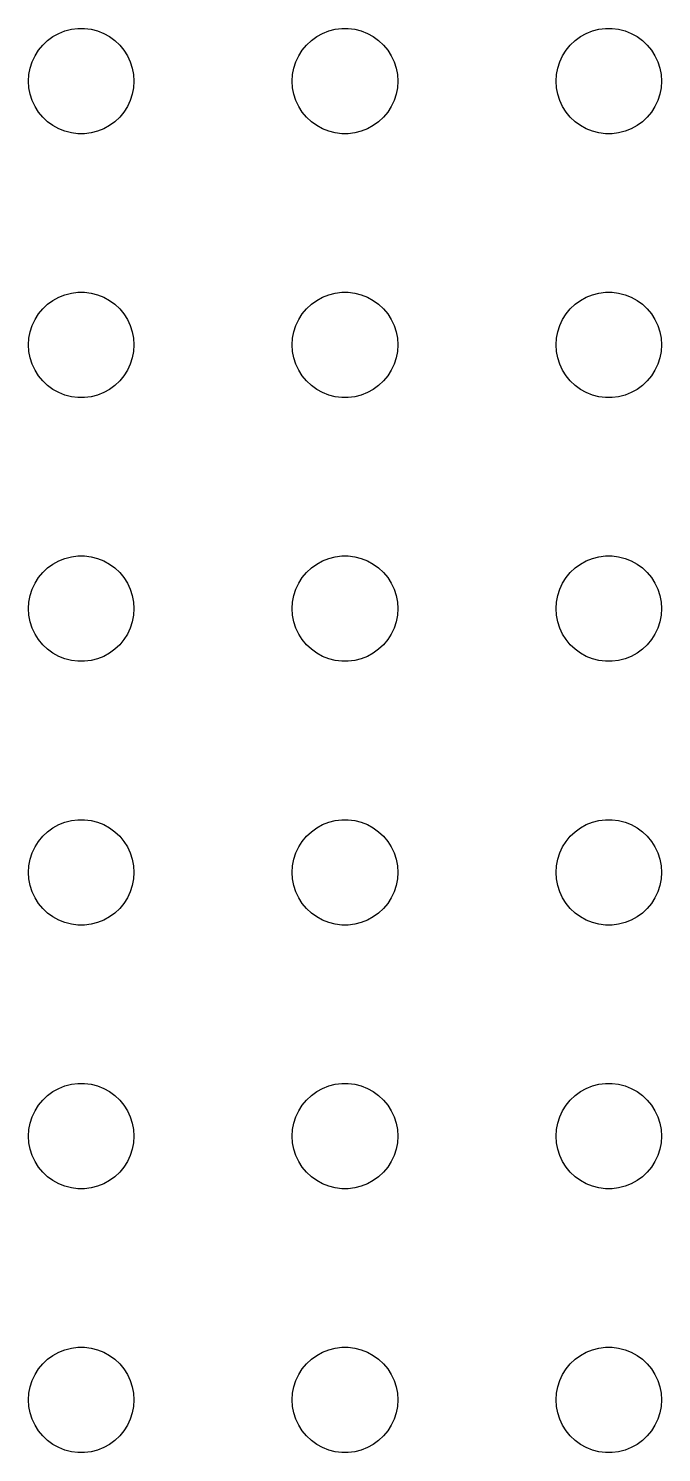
# Model space of a CAD drawing. Header units: metres. Extents: x -86 to 86, y -86 to 86.
# Drawn here: x 21 to 39, y -46.5 to -6 of the extents above; entities that cross this region are included whole.
import ezdxf

# ---------------------------------------------------------------- set-up
doc = ezdxf.new("R2010")
doc.units = ezdxf.units.M

msp = doc.modelspace()

# ---------------------------------------------------------------- linework, layer by layer
for p, q in [((21.8613, -6.14275), (22.0365, -6.07341)), ((22.0365, -6.07341), (22.2189, -6.02657)), ((22.2189, -6.02657), (22.4058, -6.00294)), ((22.4058, -6.00294), (22.5942, -6.00294)), ((22.5942, -6.00294), (22.7811, -6.02657)), ((22.7811, -6.02657), (22.9635, -6.07341)), ((22.9635, -6.07341), (23.1387, -6.14275)), ((29.3613, -6.14275), (29.5365, -6.07341)), ((29.5365, -6.07341), (29.7189, -6.02657)), ((29.7189, -6.02657), (29.9058, -6.00294)), ((29.9058, -6.00294), (30.0942, -6.00294)), ((30.0942, -6.00294), (30.2811, -6.02657)), ((30.2811, -6.02657), (30.4635, -6.07341)), ((30.4635, -6.07341), (30.6387, -6.14275)), ((36.8613, -6.14275), (37.0365, -6.07341)), ((37.0365, -6.07341), (37.2189, -6.02657)), ((37.2189, -6.02657), (37.4058, -6.00294)), ((37.4058, -6.00294), (37.5942, -6.00294)), ((37.5942, -6.00294), (37.7811, -6.02657)), ((37.7811, -6.02657), (37.9635, -6.07341)), ((37.9635, -6.07341), (38.1387, -6.14275)), ((21.2865, -6.61832), (21.4065, -6.47318)), ((21.4065, -6.47318), (21.5439, -6.34422)), ((21.5439, -6.34422), (21.6963, -6.23351)), ((21.6963, -6.23351), (21.8613, -6.14275)), ((23.1387, -6.14275), (23.3037, -6.23351)), ((23.3037, -6.23351), (23.4561, -6.34422)), ((23.4561, -6.34422), (23.5934, -6.47318)), ((23.5934, -6.47318), (23.7135, -6.61832)), ((28.7865, -6.61832), (28.9065, -6.47318)), ((28.9065, -6.47318), (29.0439, -6.34422)), ((29.0439, -6.34422), (29.1963, -6.23351)), ((29.1963, -6.23351), (29.3613, -6.14275)), ((30.6387, -6.14275), (30.8037, -6.23351)), ((30.8037, -6.23351), (30.9561, -6.34422)), ((30.9561, -6.34422), (31.0934, -6.47318)), ((31.0934, -6.47318), (31.2135, -6.61832)), ((36.2865, -6.61832), (36.4065, -6.47318)), ((36.4065, -6.47318), (36.5439, -6.34422)), ((36.5439, -6.34422), (36.6963, -6.23351)), ((36.6963, -6.23351), (36.8613, -6.14275)), ((38.1387, -6.14275), (38.3037, -6.23351)), ((38.3037, -6.23351), (38.4561, -6.34422)), ((38.4561, -6.34422), (38.5934, -6.47318)), ((38.5934, -6.47318), (38.7135, -6.61832)), ((21.1053, -6.9478), (21.1855, -6.77736)), ((21.1855, -6.77736), (21.2865, -6.61832)), ((23.7135, -6.61832), (23.8145, -6.77736)), ((23.8145, -6.77736), (23.8947, -6.9478)), ((28.6053, -6.9478), (28.6855, -6.77736)), ((28.6855, -6.77736), (28.7865, -6.61832)), ((31.2135, -6.61832), (31.3145, -6.77736)), ((31.3145, -6.77736), (31.3947, -6.9478)), ((36.1053, -6.9478), (36.1855, -6.77736)), ((36.1855, -6.77736), (36.2865, -6.61832)), ((38.7135, -6.61832), (38.8145, -6.77736)), ((38.8145, -6.77736), (38.8947, -6.9478)), ((21.0118, -7.312), (21.0471, -7.12695)), ((21.0471, -7.12695), (21.1053, -6.9478)), ((23.8947, -6.9478), (23.9529, -7.12695)), ((23.9529, -7.12695), (23.9882, -7.312)), ((28.5118, -7.312), (28.5471, -7.12695)), ((28.5471, -7.12695), (28.6053, -6.9478)), ((31.3947, -6.9478), (31.4529, -7.12695)), ((31.4529, -7.12695), (31.4882, -7.312)), ((36.0118, -7.312), (36.0471, -7.12695)), ((36.0471, -7.12695), (36.1053, -6.9478)), ((38.8947, -6.9478), (38.9529, -7.12695)), ((38.9529, -7.12695), (38.9882, -7.312)), ((21, -7.5), (21.0118, -7.312)), ((21.0118, -7.68799), (21, -7.5)), ((21.0471, -7.87303), (21.0118, -7.68799)), ((23.9882, -7.68799), (23.9529, -7.87303)), ((23.9882, -7.312), (24, -7.5)), ((24, -7.5), (23.9882, -7.68799)), ((28.5, -7.5), (28.5118, -7.312)), ((28.5118, -7.68799), (28.5, -7.5)), ((28.5471, -7.87303), (28.5118, -7.68799)), ((31.4882, -7.68799), (31.4529, -7.87303)), ((31.4882, -7.312), (31.5, -7.5)), ((31.5, -7.5), (31.4882, -7.68799)), ((36, -7.5), (36.0118, -7.312)), ((36.0118, -7.68799), (36, -7.5)), ((36.0471, -7.87303), (36.0118, -7.68799)), ((38.9882, -7.68799), (38.9529, -7.87303)), ((38.9882, -7.312), (39, -7.5)), ((39, -7.5), (38.9882, -7.68799)), ((21.1053, -8.05219), (21.0471, -7.87303)), ((21.1855, -8.22263), (21.1053, -8.05219)), ((23.8947, -8.05219), (23.8145, -8.22263)), ((23.9529, -7.87303), (23.8947, -8.05219)), ((28.6053, -8.05219), (28.5471, -7.87303)), ((28.6855, -8.22263), (28.6053, -8.05219)), ((31.3947, -8.05219), (31.3145, -8.22263)), ((31.4529, -7.87303), (31.3947, -8.05219)), ((36.1053, -8.05219), (36.0471, -7.87303)), ((36.1855, -8.22263), (36.1053, -8.05219)), ((38.8947, -8.05219), (38.8145, -8.22263)), ((38.9529, -7.87303), (38.8947, -8.05219)), ((21.2865, -8.38167), (21.1855, -8.22263)), ((21.4065, -8.52681), (21.2865, -8.38167)), ((23.7135, -8.38167), (23.5934, -8.52681)), ((23.8145, -8.22263), (23.7135, -8.38167)), ((28.7865, -8.38167), (28.6855, -8.22263)), ((28.9065, -8.52681), (28.7865, -8.38167)), ((31.2135, -8.38167), (31.0934, -8.52681)), ((31.3145, -8.22263), (31.2135, -8.38167)), ((36.2865, -8.38167), (36.1855, -8.22263)), ((36.4065, -8.52681), (36.2865, -8.38167)), ((38.7135, -8.38167), (38.5934, -8.52681)), ((38.8145, -8.22263), (38.7135, -8.38167)), ((21.5439, -8.65576), (21.4065, -8.52681)), ((21.6963, -8.76648), (21.5439, -8.65576)), ((21.8613, -8.85724), (21.6963, -8.76648)), ((22.0365, -8.92657), (21.8613, -8.85724)), ((23.1387, -8.85724), (22.9635, -8.92657)), ((23.3037, -8.76648), (23.1387, -8.85724)), ((23.4561, -8.65576), (23.3037, -8.76648)), ((23.5934, -8.52681), (23.4561, -8.65576)), ((29.0439, -8.65576), (28.9065, -8.52681)), ((29.1963, -8.76648), (29.0439, -8.65576)), ((29.3613, -8.85724), (29.1963, -8.76648)), ((29.5365, -8.92657), (29.3613, -8.85724)), ((30.6387, -8.85724), (30.4635, -8.92657)), ((30.8037, -8.76648), (30.6387, -8.85724)), ((30.9561, -8.65576), (30.8037, -8.76648)), ((31.0934, -8.52681), (30.9561, -8.65576)), ((36.5439, -8.65576), (36.4065, -8.52681)), ((36.6963, -8.76648), (36.5439, -8.65576)), ((36.8613, -8.85724), (36.6963, -8.76648)), ((37.0365, -8.92657), (36.8613, -8.85724)), ((38.1387, -8.85724), (37.9635, -8.92657)), ((38.3037, -8.76648), (38.1387, -8.85724)), ((38.4561, -8.65576), (38.3037, -8.76648)), ((38.5934, -8.52681), (38.4561, -8.65576)), ((22.2189, -8.97342), (22.0365, -8.92657)), ((22.4058, -8.99704), (22.2189, -8.97342)), ((22.5942, -8.99704), (22.4058, -8.99704)), ((22.7811, -8.97342), (22.5942, -8.99704)), ((22.9635, -8.92657), (22.7811, -8.97342)), ((29.7189, -8.97342), (29.5365, -8.92657)), ((29.9058, -8.99704), (29.7189, -8.97342)), ((30.0942, -8.99704), (29.9058, -8.99704)), ((30.2811, -8.97342), (30.0942, -8.99704)), ((30.4635, -8.92657), (30.2811, -8.97342)), ((37.2189, -8.97342), (37.0365, -8.92657)), ((37.4058, -8.99704), (37.2189, -8.97342)), ((37.5942, -8.99704), (37.4058, -8.99704)), ((37.7811, -8.97342), (37.5942, -8.99704)), ((37.9635, -8.92657), (37.7811, -8.97342)), ((21.5439, -13.8442), (21.6963, -13.7335)), ((21.6963, -13.7335), (21.8613, -13.6427)), ((21.8613, -13.6427), (22.0365, -13.5734)), ((22.0365, -13.5734), (22.2189, -13.5266)), ((22.2189, -13.5266), (22.4058, -13.5029)), ((22.4058, -13.5029), (22.5942, -13.5029)), ((22.5942, -13.5029), (22.7811, -13.5266)), ((22.7811, -13.5266), (22.9635, -13.5734)), ((22.9635, -13.5734), (23.1387, -13.6427)), ((23.1387, -13.6427), (23.3037, -13.7335)), ((23.3037, -13.7335), (23.4561, -13.8442)), ((29.0439, -13.8442), (29.1963, -13.7335)), ((29.1963, -13.7335), (29.3613, -13.6427)), ((29.3613, -13.6427), (29.5365, -13.5734)), ((29.5365, -13.5734), (29.7189, -13.5266)), ((29.7189, -13.5266), (29.9058, -13.5029)), ((29.9058, -13.5029), (30.0942, -13.5029)), ((30.0942, -13.5029), (30.2811, -13.5266)), ((30.2811, -13.5266), (30.4635, -13.5734)), ((30.4635, -13.5734), (30.6387, -13.6427)), ((30.6387, -13.6427), (30.8037, -13.7335)), ((30.8037, -13.7335), (30.9561, -13.8442)), ((36.5439, -13.8442), (36.6963, -13.7335)), ((36.6963, -13.7335), (36.8613, -13.6427)), ((36.8613, -13.6427), (37.0365, -13.5734)), ((37.0365, -13.5734), (37.2189, -13.5266)), ((37.2189, -13.5266), (37.4058, -13.5029)), ((37.4058, -13.5029), (37.5942, -13.5029)), ((37.5942, -13.5029), (37.7811, -13.5266)), ((37.7811, -13.5266), (37.9635, -13.5734)), ((37.9635, -13.5734), (38.1387, -13.6427)), ((38.1387, -13.6427), (38.3037, -13.7335)), ((38.3037, -13.7335), (38.4561, -13.8442)), ((21.1855, -14.2774), (21.2865, -14.1183)), ((21.2865, -14.1183), (21.4065, -13.9732)), ((21.4065, -13.9732), (21.5439, -13.8442)), ((23.4561, -13.8442), (23.5934, -13.9732)), ((23.5934, -13.9732), (23.7135, -14.1183)), ((23.7135, -14.1183), (23.8145, -14.2774)), ((28.6855, -14.2774), (28.7865, -14.1183)), ((28.7865, -14.1183), (28.9065, -13.9732)), ((28.9065, -13.9732), (29.0439, -13.8442)), ((30.9561, -13.8442), (31.0934, -13.9732)), ((31.0934, -13.9732), (31.2135, -14.1183)), ((31.2135, -14.1183), (31.3145, -14.2774)), ((36.1855, -14.2774), (36.2865, -14.1183)), ((36.2865, -14.1183), (36.4065, -13.9732)), ((36.4065, -13.9732), (36.5439, -13.8442)), ((38.4561, -13.8442), (38.5934, -13.9732)), ((38.5934, -13.9732), (38.7135, -14.1183)), ((38.7135, -14.1183), (38.8145, -14.2774)), ((21.0471, -14.627), (21.1053, -14.4478)), ((21.1053, -14.4478), (21.1855, -14.2774)), ((23.8145, -14.2774), (23.8947, -14.4478)), ((23.8947, -14.4478), (23.9529, -14.627)), ((28.5471, -14.627), (28.6053, -14.4478)), ((28.6053, -14.4478), (28.6855, -14.2774)), ((31.3145, -14.2774), (31.3947, -14.4478)), ((31.3947, -14.4478), (31.4529, -14.627)), ((36.0471, -14.627), (36.1053, -14.4478)), ((36.1053, -14.4478), (36.1855, -14.2774)), ((38.8145, -14.2774), (38.8947, -14.4478)), ((38.8947, -14.4478), (38.9529, -14.627)), ((21, -15), (21.0118, -14.812)), ((21.0118, -14.812), (21.0471, -14.627)), ((23.9529, -14.627), (23.9882, -14.812)), ((23.9882, -14.812), (24, -15)), ((28.5, -15), (28.5118, -14.812)), ((28.5118, -14.812), (28.5471, -14.627)), ((31.4529, -14.627), (31.4882, -14.812)), ((31.4882, -14.812), (31.5, -15)), ((36, -15), (36.0118, -14.812)), ((36.0118, -14.812), (36.0471, -14.627)), ((38.9529, -14.627), (38.9882, -14.812)), ((38.9882, -14.812), (39, -15)), ((21.0118, -15.188), (21, -15)), ((21.0471, -15.373), (21.0118, -15.188)), ((21.1053, -15.5522), (21.0471, -15.373)), ((23.9529, -15.373), (23.8947, -15.5522)), ((23.9882, -15.188), (23.9529, -15.373)), ((24, -15), (23.9882, -15.188)), ((28.5118, -15.188), (28.5, -15)), ((28.5471, -15.373), (28.5118, -15.188)), ((28.6053, -15.5522), (28.5471, -15.373)), ((31.4529, -15.373), (31.3947, -15.5522)), ((31.4882, -15.188), (31.4529, -15.373)), ((31.5, -15), (31.4882, -15.188)), ((36.0118, -15.188), (36, -15)), ((36.0471, -15.373), (36.0118, -15.188)), ((36.1053, -15.5522), (36.0471, -15.373)), ((38.9529, -15.373), (38.8947, -15.5522)), ((38.9882, -15.188), (38.9529, -15.373)), ((39, -15), (38.9882, -15.188)), ((21.1855, -15.7226), (21.1053, -15.5522)), ((21.2865, -15.8817), (21.1855, -15.7226)), ((23.8145, -15.7226), (23.7135, -15.8817)), ((23.8947, -15.5522), (23.8145, -15.7226)), ((28.6855, -15.7226), (28.6053, -15.5522)), ((28.7865, -15.8817), (28.6855, -15.7226)), ((31.3145, -15.7226), (31.2135, -15.8817)), ((31.3947, -15.5522), (31.3145, -15.7226)), ((36.1855, -15.7226), (36.1053, -15.5522)), ((36.2865, -15.8817), (36.1855, -15.7226)), ((38.8145, -15.7226), (38.7135, -15.8817)), ((38.8947, -15.5522), (38.8145, -15.7226)), ((21.4065, -16.0268), (21.2865, -15.8817)), ((21.5439, -16.1558), (21.4065, -16.0268)), ((21.6963, -16.2665), (21.5439, -16.1558)), ((23.4561, -16.1558), (23.3037, -16.2665)), ((23.5934, -16.0268), (23.4561, -16.1558)), ((23.7135, -15.8817), (23.5934, -16.0268)), ((28.9065, -16.0268), (28.7865, -15.8817)), ((29.0439, -16.1558), (28.9065, -16.0268)), ((29.1963, -16.2665), (29.0439, -16.1558)), ((30.9561, -16.1558), (30.8037, -16.2665)), ((31.0934, -16.0268), (30.9561, -16.1558)), ((31.2135, -15.8817), (31.0934, -16.0268)), ((36.4065, -16.0268), (36.2865, -15.8817)), ((36.5439, -16.1558), (36.4065, -16.0268)), ((36.6963, -16.2665), (36.5439, -16.1558)), ((38.4561, -16.1558), (38.3037, -16.2665)), ((38.5934, -16.0268), (38.4561, -16.1558)), ((38.7135, -15.8817), (38.5934, -16.0268)), ((21.8613, -16.3572), (21.6963, -16.2665)), ((22.0365, -16.4266), (21.8613, -16.3572)), ((22.2189, -16.4734), (22.0365, -16.4266)), ((22.4058, -16.497), (22.2189, -16.4734)), ((22.5942, -16.497), (22.4058, -16.497)), ((22.7811, -16.4734), (22.5942, -16.497)), ((22.9635, -16.4266), (22.7811, -16.4734)), ((23.1387, -16.3572), (22.9635, -16.4266)), ((23.3037, -16.2665), (23.1387, -16.3572)), ((29.3613, -16.3572), (29.1963, -16.2665)), ((29.5365, -16.4266), (29.3613, -16.3572)), ((29.7189, -16.4734), (29.5365, -16.4266)), ((29.9058, -16.497), (29.7189, -16.4734)), ((30.0942, -16.497), (29.9058, -16.497)), ((30.2811, -16.4734), (30.0942, -16.497)), ((30.4635, -16.4266), (30.2811, -16.4734)), ((30.6387, -16.3572), (30.4635, -16.4266)), ((30.8037, -16.2665), (30.6387, -16.3572)), ((36.8613, -16.3572), (36.6963, -16.2665)), ((37.0365, -16.4266), (36.8613, -16.3572)), ((37.2189, -16.4734), (37.0365, -16.4266)), ((37.4058, -16.497), (37.2189, -16.4734)), ((37.5942, -16.497), (37.4058, -16.497)), ((37.7811, -16.4734), (37.5942, -16.497)), ((37.9635, -16.4266), (37.7811, -16.4734)), ((38.1387, -16.3572), (37.9635, -16.4266)), ((38.3037, -16.2665), (38.1387, -16.3572)), ((22.0365, -21.0734), (22.2189, -21.0266)), ((22.2189, -21.0266), (22.4058, -21.003)), ((22.4058, -21.003), (22.5942, -21.003)), ((22.5942, -21.003), (22.7811, -21.0266)), ((22.7811, -21.0266), (22.9635, -21.0734)), ((29.5365, -21.0734), (29.7189, -21.0266)), ((29.7189, -21.0266), (29.9058, -21.003)), ((29.9058, -21.003), (30.0942, -21.003)), ((30.0942, -21.003), (30.2811, -21.0266)), ((30.2811, -21.0266), (30.4635, -21.0734)), ((37.0365, -21.0734), (37.2189, -21.0266)), ((37.2189, -21.0266), (37.4058, -21.003)), ((37.4058, -21.003), (37.5942, -21.003)), ((37.5942, -21.003), (37.7811, -21.0266)), ((37.7811, -21.0266), (37.9635, -21.0734)), ((21.4065, -21.4732), (21.5439, -21.3442)), ((21.5439, -21.3442), (21.6963, -21.2335)), ((21.6963, -21.2335), (21.8613, -21.1427)), ((21.8613, -21.1427), (22.0365, -21.0734)), ((22.9635, -21.0734), (23.1387, -21.1427)), ((23.1387, -21.1427), (23.3037, -21.2335)), ((23.3037, -21.2335), (23.4561, -21.3442)), ((23.4561, -21.3442), (23.5934, -21.4732)), ((28.9065, -21.4732), (29.0439, -21.3442)), ((29.0439, -21.3442), (29.1963, -21.2335)), ((29.1963, -21.2335), (29.3613, -21.1427)), ((29.3613, -21.1427), (29.5365, -21.0734)), ((30.4635, -21.0734), (30.6387, -21.1427)), ((30.6387, -21.1427), (30.8037, -21.2335)), ((30.8037, -21.2335), (30.9561, -21.3442)), ((30.9561, -21.3442), (31.0934, -21.4732)), ((36.4065, -21.4732), (36.5439, -21.3442)), ((36.5439, -21.3442), (36.6963, -21.2335)), ((36.6963, -21.2335), (36.8613, -21.1427)), ((36.8613, -21.1427), (37.0365, -21.0734)), ((37.9635, -21.0734), (38.1387, -21.1427)), ((38.1387, -21.1427), (38.3037, -21.2335)), ((38.3037, -21.2335), (38.4561, -21.3442)), ((38.4561, -21.3442), (38.5934, -21.4732)), ((21.1053, -21.9478), (21.1855, -21.7774)), ((21.1855, -21.7774), (21.2865, -21.6183)), ((21.2865, -21.6183), (21.4065, -21.4732)), ((23.5934, -21.4732), (23.7135, -21.6183)), ((23.7135, -21.6183), (23.8145, -21.7774)), ((23.8145, -21.7774), (23.8947, -21.9478)), ((28.6053, -21.9478), (28.6855, -21.7774)), ((28.6855, -21.7774), (28.7865, -21.6183)), ((28.7865, -21.6183), (28.9065, -21.4732)), ((31.0934, -21.4732), (31.2135, -21.6183)), ((31.2135, -21.6183), (31.3145, -21.7774)), ((31.3145, -21.7774), (31.3947, -21.9478)), ((36.1053, -21.9478), (36.1855, -21.7774)), ((36.1855, -21.7774), (36.2865, -21.6183)), ((36.2865, -21.6183), (36.4065, -21.4732)), ((38.5934, -21.4732), (38.7135, -21.6183)), ((38.7135, -21.6183), (38.8145, -21.7774)), ((38.8145, -21.7774), (38.8947, -21.9478)), ((21.0118, -22.312), (21.0471, -22.127)), ((21.0471, -22.127), (21.1053, -21.9478)), ((23.8947, -21.9478), (23.9529, -22.127)), ((23.9529, -22.127), (23.9882, -22.312)), ((28.5118, -22.312), (28.5471, -22.127)), ((28.5471, -22.127), (28.6053, -21.9478)), ((31.3947, -21.9478), (31.4529, -22.127)), ((31.4529, -22.127), (31.4882, -22.312)), ((36.0118, -22.312), (36.0471, -22.127)), ((36.0471, -22.127), (36.1053, -21.9478)), ((38.8947, -21.9478), (38.9529, -22.127)), ((38.9529, -22.127), (38.9882, -22.312)), ((21, -22.5), (21.0118, -22.312)), ((21.0118, -22.688), (21, -22.5)), ((23.9882, -22.312), (24, -22.5)), ((24, -22.5), (23.9882, -22.688)), ((28.5, -22.5), (28.5118, -22.312)), ((28.5118, -22.688), (28.5, -22.5)), ((31.4882, -22.312), (31.5, -22.5)), ((31.5, -22.5), (31.4882, -22.688)), ((36, -22.5), (36.0118, -22.312)), ((36.0118, -22.688), (36, -22.5)), ((38.9882, -22.312), (39, -22.5)), ((39, -22.5), (38.9882, -22.688)), ((21.0471, -22.873), (21.0118, -22.688)), ((21.1053, -23.0522), (21.0471, -22.873)), ((21.1855, -23.2226), (21.1053, -23.0522)), ((23.8947, -23.0522), (23.8145, -23.2226)), ((23.9529, -22.873), (23.8947, -23.0522)), ((23.9882, -22.688), (23.9529, -22.873)), ((28.5471, -22.873), (28.5118, -22.688)), ((28.6053, -23.0522), (28.5471, -22.873)), ((28.6855, -23.2226), (28.6053, -23.0522)), ((31.3947, -23.0522), (31.3145, -23.2226)), ((31.4529, -22.873), (31.3947, -23.0522)), ((31.4882, -22.688), (31.4529, -22.873)), ((36.0471, -22.873), (36.0118, -22.688)), ((36.1053, -23.0522), (36.0471, -22.873)), ((36.1855, -23.2226), (36.1053, -23.0522)), ((38.8947, -23.0522), (38.8145, -23.2226)), ((38.9529, -22.873), (38.8947, -23.0522)), ((38.9882, -22.688), (38.9529, -22.873)), ((21.2865, -23.3817), (21.1855, -23.2226)), ((21.4065, -23.5268), (21.2865, -23.3817)), ((23.7135, -23.3817), (23.5934, -23.5268)), ((23.8145, -23.2226), (23.7135, -23.3817)), ((28.7865, -23.3817), (28.6855, -23.2226)), ((28.9065, -23.5268), (28.7865, -23.3817)), ((31.2135, -23.3817), (31.0934, -23.5268)), ((31.3145, -23.2226), (31.2135, -23.3817)), ((36.2865, -23.3817), (36.1855, -23.2226)), ((36.4065, -23.5268), (36.2865, -23.3817)), ((38.7135, -23.3817), (38.5934, -23.5268)), ((38.8145, -23.2226), (38.7135, -23.3817)), ((21.5439, -23.6558), (21.4065, -23.5268)), ((21.6963, -23.7665), (21.5439, -23.6558)), ((21.8613, -23.8572), (21.6963, -23.7665)), ((22.0365, -23.9266), (21.8613, -23.8572)), ((23.1387, -23.8572), (22.9635, -23.9266)), ((23.3037, -23.7665), (23.1387, -23.8572)), ((23.4561, -23.6558), (23.3037, -23.7665)), ((23.5934, -23.5268), (23.4561, -23.6558)), ((29.0439, -23.6558), (28.9065, -23.5268)), ((29.1963, -23.7665), (29.0439, -23.6558)), ((29.3613, -23.8572), (29.1963, -23.7665)), ((29.5365, -23.9266), (29.3613, -23.8572)), ((30.6387, -23.8572), (30.4635, -23.9266)), ((30.8037, -23.7665), (30.6387, -23.8572)), ((30.9561, -23.6558), (30.8037, -23.7665)), ((31.0934, -23.5268), (30.9561, -23.6558)), ((36.5439, -23.6558), (36.4065, -23.5268)), ((36.6963, -23.7665), (36.5439, -23.6558)), ((36.8613, -23.8572), (36.6963, -23.7665)), ((37.0365, -23.9266), (36.8613, -23.8572)), ((38.1387, -23.8572), (37.9635, -23.9266)), ((38.3037, -23.7665), (38.1387, -23.8572)), ((38.4561, -23.6558), (38.3037, -23.7665)), ((38.5934, -23.5268), (38.4561, -23.6558)), ((22.2189, -23.9734), (22.0365, -23.9266)), ((22.4058, -23.997), (22.2189, -23.9734)), ((22.5942, -23.997), (22.4058, -23.997)), ((22.7811, -23.9734), (22.5942, -23.997)), ((22.9635, -23.9266), (22.7811, -23.9734)), ((29.7189, -23.9734), (29.5365, -23.9266)), ((29.9058, -23.997), (29.7189, -23.9734)), ((30.0942, -23.997), (29.9058, -23.997)), ((30.2811, -23.9734), (30.0942, -23.997)), ((30.4635, -23.9266), (30.2811, -23.9734)), ((37.2189, -23.9734), (37.0365, -23.9266)), ((37.4058, -23.997), (37.2189, -23.9734)), ((37.5942, -23.997), (37.4058, -23.997)), ((37.7811, -23.9734), (37.5942, -23.997)), ((37.9635, -23.9266), (37.7811, -23.9734)), ((21.5439, -28.8442), (21.6963, -28.7335)), ((21.6963, -28.7335), (21.8613, -28.6427)), ((21.8613, -28.6427), (22.0365, -28.5734)), ((22.0365, -28.5734), (22.2189, -28.5266)), ((22.2189, -28.5266), (22.4058, -28.503)), ((22.4058, -28.503), (22.5942, -28.503)), ((22.5942, -28.503), (22.7811, -28.5266)), ((22.7811, -28.5266), (22.9635, -28.5734)), ((22.9635, -28.5734), (23.1387, -28.6427)), ((23.1387, -28.6427), (23.3037, -28.7335)), ((23.3037, -28.7335), (23.4561, -28.8442)), ((29.0439, -28.8442), (29.1963, -28.7335)), ((29.1963, -28.7335), (29.3613, -28.6427)), ((29.3613, -28.6427), (29.5365, -28.5734)), ((29.5365, -28.5734), (29.7189, -28.5266)), ((29.7189, -28.5266), (29.9058, -28.503)), ((29.9058, -28.503), (30.0942, -28.503)), ((30.0942, -28.503), (30.2811, -28.5266)), ((30.2811, -28.5266), (30.4635, -28.5734)), ((30.4635, -28.5734), (30.6387, -28.6427)), ((30.6387, -28.6427), (30.8037, -28.7335)), ((30.8037, -28.7335), (30.9561, -28.8442)), ((36.5439, -28.8442), (36.6963, -28.7335)), ((36.6963, -28.7335), (36.8613, -28.6427)), ((36.8613, -28.6427), (37.0365, -28.5734)), ((37.0365, -28.5734), (37.2189, -28.5266)), ((37.2189, -28.5266), (37.4058, -28.503)), ((37.4058, -28.503), (37.5942, -28.503)), ((37.5942, -28.503), (37.7811, -28.5266)), ((37.7811, -28.5266), (37.9635, -28.5734)), ((37.9635, -28.5734), (38.1387, -28.6427)), ((38.1387, -28.6427), (38.3037, -28.7335)), ((38.3037, -28.7335), (38.4561, -28.8442)), ((21.1855, -29.2774), (21.2865, -29.1183)), ((21.2865, -29.1183), (21.4065, -28.9732)), ((21.4065, -28.9732), (21.5439, -28.8442)), ((23.4561, -28.8442), (23.5934, -28.9732)), ((23.5934, -28.9732), (23.7135, -29.1183)), ((23.7135, -29.1183), (23.8145, -29.2774)), ((28.6855, -29.2774), (28.7865, -29.1183)), ((28.7865, -29.1183), (28.9065, -28.9732)), ((28.9065, -28.9732), (29.0439, -28.8442)), ((30.9561, -28.8442), (31.0934, -28.9732)), ((31.0934, -28.9732), (31.2135, -29.1183)), ((31.2135, -29.1183), (31.3145, -29.2774)), ((36.1855, -29.2774), (36.2865, -29.1183)), ((36.2865, -29.1183), (36.4065, -28.9732)), ((36.4065, -28.9732), (36.5439, -28.8442)), ((38.4561, -28.8442), (38.5934, -28.9732)), ((38.5934, -28.9732), (38.7135, -29.1183)), ((38.7135, -29.1183), (38.8145, -29.2774)), ((21.0471, -29.627), (21.1053, -29.4478)), ((21.1053, -29.4478), (21.1855, -29.2774)), ((23.8145, -29.2774), (23.8947, -29.4478)), ((23.8947, -29.4478), (23.9529, -29.627)), ((28.5471, -29.627), (28.6053, -29.4478)), ((28.6053, -29.4478), (28.6855, -29.2774)), ((31.3145, -29.2774), (31.3947, -29.4478)), ((31.3947, -29.4478), (31.4529, -29.627)), ((36.0471, -29.627), (36.1053, -29.4478)), ((36.1053, -29.4478), (36.1855, -29.2774)), ((38.8145, -29.2774), (38.8947, -29.4478)), ((38.8947, -29.4478), (38.9529, -29.627)), ((21, -30), (21.0118, -29.812)), ((21.0118, -29.812), (21.0471, -29.627)), ((23.9529, -29.627), (23.9882, -29.812)), ((23.9882, -29.812), (24, -30)), ((28.5, -30), (28.5118, -29.812)), ((28.5118, -29.812), (28.5471, -29.627)), ((31.4529, -29.627), (31.4882, -29.812)), ((31.4882, -29.812), (31.5, -30)), ((36, -30), (36.0118, -29.812)), ((36.0118, -29.812), (36.0471, -29.627)), ((38.9529, -29.627), (38.9882, -29.812)), ((38.9882, -29.812), (39, -30)), ((21.0118, -30.188), (21, -30)), ((21.0471, -30.373), (21.0118, -30.188)), ((23.9882, -30.188), (23.9529, -30.373)), ((24, -30), (23.9882, -30.188)), ((28.5118, -30.188), (28.5, -30)), ((28.5471, -30.373), (28.5118, -30.188)), ((31.4882, -30.188), (31.4529, -30.373)), ((31.5, -30), (31.4882, -30.188)), ((36.0118, -30.188), (36, -30)), ((36.0471, -30.373), (36.0118, -30.188)), ((38.9882, -30.188), (38.9529, -30.373)), ((39, -30), (38.9882, -30.188)), ((21.1053, -30.5522), (21.0471, -30.373)), ((21.1855, -30.7226), (21.1053, -30.5522)), ((21.2865, -30.8817), (21.1855, -30.7226)), ((23.8145, -30.7226), (23.7135, -30.8817)), ((23.8947, -30.5522), (23.8145, -30.7226)), ((23.9529, -30.373), (23.8947, -30.5522)), ((28.6053, -30.5522), (28.5471, -30.373)), ((28.6855, -30.7226), (28.6053, -30.5522)), ((28.7865, -30.8817), (28.6855, -30.7226)), ((31.3145, -30.7226), (31.2135, -30.8817)), ((31.3947, -30.5522), (31.3145, -30.7226)), ((31.4529, -30.373), (31.3947, -30.5522)), ((36.1053, -30.5522), (36.0471, -30.373)), ((36.1855, -30.7226), (36.1053, -30.5522)), ((36.2865, -30.8817), (36.1855, -30.7226)), ((38.8145, -30.7226), (38.7135, -30.8817)), ((38.8947, -30.5522), (38.8145, -30.7226)), ((38.9529, -30.373), (38.8947, -30.5522)), ((21.4065, -31.0268), (21.2865, -30.8817)), ((21.5439, -31.1558), (21.4065, -31.0268)), ((21.6963, -31.2665), (21.5439, -31.1558)), ((23.4561, -31.1558), (23.3037, -31.2665)), ((23.5934, -31.0268), (23.4561, -31.1558)), ((23.7135, -30.8817), (23.5934, -31.0268)), ((28.9065, -31.0268), (28.7865, -30.8817)), ((29.0439, -31.1558), (28.9065, -31.0268)), ((29.1963, -31.2665), (29.0439, -31.1558)), ((30.9561, -31.1558), (30.8037, -31.2665)), ((31.0934, -31.0268), (30.9561, -31.1558)), ((31.2135, -30.8817), (31.0934, -31.0268)), ((36.4065, -31.0268), (36.2865, -30.8817)), ((36.5439, -31.1558), (36.4065, -31.0268)), ((36.6963, -31.2665), (36.5439, -31.1558)), ((38.4561, -31.1558), (38.3037, -31.2665)), ((38.5934, -31.0268), (38.4561, -31.1558)), ((38.7135, -30.8817), (38.5934, -31.0268)), ((21.8613, -31.3572), (21.6963, -31.2665)), ((22.0365, -31.4266), (21.8613, -31.3572)), ((22.2189, -31.4734), (22.0365, -31.4266)), ((22.4058, -31.497), (22.2189, -31.4734)), ((22.5942, -31.497), (22.4058, -31.497)), ((22.7811, -31.4734), (22.5942, -31.497)), ((22.9635, -31.4266), (22.7811, -31.4734)), ((23.1387, -31.3572), (22.9635, -31.4266)), ((23.3037, -31.2665), (23.1387, -31.3572)), ((29.3613, -31.3572), (29.1963, -31.2665)), ((29.5365, -31.4266), (29.3613, -31.3572)), ((29.7189, -31.4734), (29.5365, -31.4266)), ((29.9058, -31.497), (29.7189, -31.4734)), ((30.0942, -31.497), (29.9058, -31.497)), ((30.2811, -31.4734), (30.0942, -31.497)), ((30.4635, -31.4266), (30.2811, -31.4734)), ((30.6387, -31.3572), (30.4635, -31.4266)), ((30.8037, -31.2665), (30.6387, -31.3572)), ((36.8613, -31.3572), (36.6963, -31.2665)), ((37.0365, -31.4266), (36.8613, -31.3572)), ((37.2189, -31.4734), (37.0365, -31.4266)), ((37.4058, -31.497), (37.2189, -31.4734)), ((37.5942, -31.497), (37.4058, -31.497)), ((37.7811, -31.4734), (37.5942, -31.497)), ((37.9635, -31.4266), (37.7811, -31.4734)), ((38.1387, -31.3572), (37.9635, -31.4266)), ((38.3037, -31.2665), (38.1387, -31.3572)), ((22.0365, -36.0734), (22.2189, -36.0266)), ((22.2189, -36.0266), (22.4058, -36.003)), ((22.4058, -36.003), (22.5942, -36.003)), ((22.5942, -36.003), (22.7811, -36.0266)), ((22.7811, -36.0266), (22.9635, -36.0734)), ((29.5365, -36.0734), (29.7189, -36.0266)), ((29.7189, -36.0266), (29.9058, -36.003)), ((29.9058, -36.003), (30.0942, -36.003)), ((30.0942, -36.003), (30.2811, -36.0266)), ((30.2811, -36.0266), (30.4635, -36.0734)), ((37.0365, -36.0734), (37.2189, -36.0266)), ((37.2189, -36.0266), (37.4058, -36.003)), ((37.4058, -36.003), (37.5942, -36.003)), ((37.5942, -36.003), (37.7811, -36.0266)), ((37.7811, -36.0266), (37.9635, -36.0734)), ((21.4065, -36.4732), (21.5439, -36.3442)), ((21.5439, -36.3442), (21.6963, -36.2335)), ((21.6963, -36.2335), (21.8613, -36.1428)), ((21.8613, -36.1428), (22.0365, -36.0734)), ((22.9635, -36.0734), (23.1387, -36.1428)), ((23.1387, -36.1428), (23.3037, -36.2335)), ((23.3037, -36.2335), (23.4561, -36.3442)), ((23.4561, -36.3442), (23.5934, -36.4732)), ((28.9065, -36.4732), (29.0439, -36.3442)), ((29.0439, -36.3442), (29.1963, -36.2335)), ((29.1963, -36.2335), (29.3613, -36.1428)), ((29.3613, -36.1428), (29.5365, -36.0734)), ((30.4635, -36.0734), (30.6387, -36.1428)), ((30.6387, -36.1428), (30.8037, -36.2335)), ((30.8037, -36.2335), (30.9561, -36.3442)), ((30.9561, -36.3442), (31.0934, -36.4732)), ((36.4065, -36.4732), (36.5439, -36.3442)), ((36.5439, -36.3442), (36.6963, -36.2335)), ((36.6963, -36.2335), (36.8613, -36.1428)), ((36.8613, -36.1428), (37.0365, -36.0734)), ((37.9635, -36.0734), (38.1387, -36.1428)), ((38.1387, -36.1428), (38.3037, -36.2335)), ((38.3037, -36.2335), (38.4561, -36.3442)), ((38.4561, -36.3442), (38.5934, -36.4732)), ((21.1053, -36.9478), (21.1855, -36.7774)), ((21.1855, -36.7774), (21.2865, -36.6183)), ((21.2865, -36.6183), (21.4065, -36.4732)), ((23.5934, -36.4732), (23.7135, -36.6183)), ((23.7135, -36.6183), (23.8145, -36.7774)), ((23.8145, -36.7774), (23.8947, -36.9478)), ((28.6053, -36.9478), (28.6855, -36.7774)), ((28.6855, -36.7774), (28.7865, -36.6183)), ((28.7865, -36.6183), (28.9065, -36.4732)), ((31.0934, -36.4732), (31.2135, -36.6183)), ((31.2135, -36.6183), (31.3145, -36.7774)), ((31.3145, -36.7774), (31.3947, -36.9478)), ((36.1053, -36.9478), (36.1855, -36.7774)), ((36.1855, -36.7774), (36.2865, -36.6183)), ((36.2865, -36.6183), (36.4065, -36.4732)), ((38.5934, -36.4732), (38.7135, -36.6183)), ((38.7135, -36.6183), (38.8145, -36.7774)), ((38.8145, -36.7774), (38.8947, -36.9478)), ((21.0118, -37.312), (21.0471, -37.127)), ((21.0471, -37.127), (21.1053, -36.9478)), ((23.8947, -36.9478), (23.9529, -37.127)), ((23.9529, -37.127), (23.9882, -37.312)), ((28.5118, -37.312), (28.5471, -37.127)), ((28.5471, -37.127), (28.6053, -36.9478)), ((31.3947, -36.9478), (31.4529, -37.127)), ((31.4529, -37.127), (31.4882, -37.312)), ((36.0118, -37.312), (36.0471, -37.127)), ((36.0471, -37.127), (36.1053, -36.9478)), ((38.8947, -36.9478), (38.9529, -37.127)), ((38.9529, -37.127), (38.9882, -37.312)), ((21, -37.5), (21.0118, -37.312)), ((21.0118, -37.688), (21, -37.5)), ((23.9882, -37.312), (24, -37.5)), ((24, -37.5), (23.9882, -37.688)), ((28.5, -37.5), (28.5118, -37.312)), ((28.5118, -37.688), (28.5, -37.5)), ((31.4882, -37.312), (31.5, -37.5)), ((31.5, -37.5), (31.4882, -37.688)), ((36, -37.5), (36.0118, -37.312)), ((36.0118, -37.688), (36, -37.5)), ((38.9882, -37.312), (39, -37.5)), ((39, -37.5), (38.9882, -37.688)), ((21.0471, -37.873), (21.0118, -37.688)), ((21.1053, -38.0522), (21.0471, -37.873)), ((21.1855, -38.2226), (21.1053, -38.0522)), ((23.8947, -38.0522), (23.8145, -38.2226)), ((23.9529, -37.873), (23.8947, -38.0522)), ((23.9882, -37.688), (23.9529, -37.873)), ((28.5471, -37.873), (28.5118, -37.688)), ((28.6053, -38.0522), (28.5471, -37.873)), ((28.6855, -38.2226), (28.6053, -38.0522)), ((31.3947, -38.0522), (31.3145, -38.2226)), ((31.4529, -37.873), (31.3947, -38.0522)), ((31.4882, -37.688), (31.4529, -37.873)), ((36.0471, -37.873), (36.0118, -37.688)), ((36.1053, -38.0522), (36.0471, -37.873)), ((36.1855, -38.2226), (36.1053, -38.0522)), ((38.8947, -38.0522), (38.8145, -38.2226)), ((38.9529, -37.873), (38.8947, -38.0522)), ((38.9882, -37.688), (38.9529, -37.873)), ((21.2865, -38.3817), (21.1855, -38.2226)), ((21.4065, -38.5268), (21.2865, -38.3817)), ((23.7135, -38.3817), (23.5934, -38.5268)), ((23.8145, -38.2226), (23.7135, -38.3817)), ((28.7865, -38.3817), (28.6855, -38.2226)), ((28.9065, -38.5268), (28.7865, -38.3817)), ((31.2135, -38.3817), (31.0934, -38.5268)), ((31.3145, -38.2226), (31.2135, -38.3817)), ((36.2865, -38.3817), (36.1855, -38.2226)), ((36.4065, -38.5268), (36.2865, -38.3817)), ((38.7135, -38.3817), (38.5934, -38.5268)), ((38.8145, -38.2226), (38.7135, -38.3817)), ((21.5439, -38.6558), (21.4065, -38.5268)), ((21.6963, -38.7665), (21.5439, -38.6558)), ((21.8613, -38.8572), (21.6963, -38.7665)), ((22.0365, -38.9266), (21.8613, -38.8572)), ((23.1387, -38.8572), (22.9635, -38.9266)), ((23.3037, -38.7665), (23.1387, -38.8572)), ((23.4561, -38.6558), (23.3037, -38.7665)), ((23.5934, -38.5268), (23.4561, -38.6558)), ((29.0439, -38.6558), (28.9065, -38.5268)), ((29.1963, -38.7665), (29.0439, -38.6558)), ((29.3613, -38.8572), (29.1963, -38.7665)), ((29.5365, -38.9266), (29.3613, -38.8572)), ((30.6387, -38.8572), (30.4635, -38.9266)), ((30.8037, -38.7665), (30.6387, -38.8572)), ((30.9561, -38.6558), (30.8037, -38.7665)), ((31.0934, -38.5268), (30.9561, -38.6558)), ((36.5439, -38.6558), (36.4065, -38.5268)), ((36.6963, -38.7665), (36.5439, -38.6558)), ((36.8613, -38.8572), (36.6963, -38.7665)), ((37.0365, -38.9266), (36.8613, -38.8572)), ((38.1387, -38.8572), (37.9635, -38.9266)), ((38.3037, -38.7665), (38.1387, -38.8572)), ((38.4561, -38.6558), (38.3037, -38.7665)), ((38.5934, -38.5268), (38.4561, -38.6558)), ((22.2189, -38.9734), (22.0365, -38.9266)), ((22.4058, -38.997), (22.2189, -38.9734)), ((22.5942, -38.997), (22.4058, -38.997)), ((22.7811, -38.9734), (22.5942, -38.997)), ((22.9635, -38.9266), (22.7811, -38.9734)), ((29.7189, -38.9734), (29.5365, -38.9266)), ((29.9058, -38.997), (29.7189, -38.9734)), ((30.0942, -38.997), (29.9058, -38.997)), ((30.2811, -38.9734), (30.0942, -38.997)), ((30.4635, -38.9266), (30.2811, -38.9734)), ((37.2189, -38.9734), (37.0365, -38.9266)), ((37.4058, -38.997), (37.2189, -38.9734)), ((37.5942, -38.997), (37.4058, -38.997)), ((37.7811, -38.9734), (37.5942, -38.997)), ((37.9635, -38.9266), (37.7811, -38.9734)), ((21.5439, -43.8442), (21.6963, -43.7335)), ((21.6963, -43.7335), (21.8613, -43.6428)), ((21.8613, -43.6428), (22.0365, -43.5734)), ((22.0365, -43.5734), (22.2189, -43.5266)), ((22.2189, -43.5266), (22.4058, -43.503)), ((22.4058, -43.503), (22.5942, -43.503)), ((22.5942, -43.503), (22.7811, -43.5266)), ((22.7811, -43.5266), (22.9635, -43.5734)), ((22.9635, -43.5734), (23.1387, -43.6428)), ((23.1387, -43.6428), (23.3037, -43.7335)), ((23.3037, -43.7335), (23.4561, -43.8442)), ((29.0439, -43.8442), (29.1963, -43.7335)), ((29.1963, -43.7335), (29.3613, -43.6428)), ((29.3613, -43.6428), (29.5365, -43.5734)), ((29.5365, -43.5734), (29.7189, -43.5266)), ((29.7189, -43.5266), (29.9058, -43.503)), ((29.9058, -43.503), (30.0942, -43.503)), ((30.0942, -43.503), (30.2811, -43.5266)), ((30.2811, -43.5266), (30.4635, -43.5734)), ((30.4635, -43.5734), (30.6387, -43.6428)), ((30.6387, -43.6428), (30.8037, -43.7335)), ((30.8037, -43.7335), (30.9561, -43.8442)), ((36.5439, -43.8442), (36.6963, -43.7335)), ((36.6963, -43.7335), (36.8613, -43.6428)), ((36.8613, -43.6428), (37.0365, -43.5734)), ((37.0365, -43.5734), (37.2189, -43.5266)), ((37.2189, -43.5266), (37.4058, -43.503)), ((37.4058, -43.503), (37.5942, -43.503)), ((37.5942, -43.503), (37.7811, -43.5266)), ((37.7811, -43.5266), (37.9635, -43.5734)), ((37.9635, -43.5734), (38.1387, -43.6428)), ((38.1387, -43.6428), (38.3037, -43.7335)), ((38.3037, -43.7335), (38.4561, -43.8442)), ((21.1855, -44.2774), (21.2865, -44.1183)), ((21.2865, -44.1183), (21.4065, -43.9732)), ((21.4065, -43.9732), (21.5439, -43.8442)), ((23.4561, -43.8442), (23.5934, -43.9732)), ((23.5934, -43.9732), (23.7135, -44.1183)), ((23.7135, -44.1183), (23.8145, -44.2774)), ((28.6855, -44.2774), (28.7865, -44.1183)), ((28.7865, -44.1183), (28.9065, -43.9732)), ((28.9065, -43.9732), (29.0439, -43.8442)), ((30.9561, -43.8442), (31.0934, -43.9732)), ((31.0934, -43.9732), (31.2135, -44.1183)), ((31.2135, -44.1183), (31.3145, -44.2774)), ((36.1855, -44.2774), (36.2865, -44.1183)), ((36.2865, -44.1183), (36.4065, -43.9732)), ((36.4065, -43.9732), (36.5439, -43.8442)), ((38.4561, -43.8442), (38.5934, -43.9732)), ((38.5934, -43.9732), (38.7135, -44.1183)), ((38.7135, -44.1183), (38.8145, -44.2774)), ((21.0471, -44.627), (21.1053, -44.4478)), ((21.1053, -44.4478), (21.1855, -44.2774)), ((23.8145, -44.2774), (23.8947, -44.4478)), ((23.8947, -44.4478), (23.9529, -44.627)), ((28.5471, -44.627), (28.6053, -44.4478)), ((28.6053, -44.4478), (28.6855, -44.2774)), ((31.3145, -44.2774), (31.3947, -44.4478)), ((31.3947, -44.4478), (31.4529, -44.627)), ((36.0471, -44.627), (36.1053, -44.4478)), ((36.1053, -44.4478), (36.1855, -44.2774)), ((38.8145, -44.2774), (38.8947, -44.4478)), ((38.8947, -44.4478), (38.9529, -44.627)), ((21, -45), (21.0118, -44.812)), ((21.0118, -44.812), (21.0471, -44.627)), ((23.9529, -44.627), (23.9882, -44.812)), ((23.9882, -44.812), (24, -45)), ((28.5, -45), (28.5118, -44.812)), ((28.5118, -44.812), (28.5471, -44.627)), ((31.4529, -44.627), (31.4882, -44.812)), ((31.4882, -44.812), (31.5, -45)), ((36, -45), (36.0118, -44.812)), ((36.0118, -44.812), (36.0471, -44.627)), ((38.9529, -44.627), (38.9882, -44.812)), ((38.9882, -44.812), (39, -45)), ((21.0118, -45.188), (21, -45)), ((21.0471, -45.373), (21.0118, -45.188)), ((23.9882, -45.188), (23.9529, -45.373)), ((24, -45), (23.9882, -45.188)), ((28.5118, -45.188), (28.5, -45)), ((28.5471, -45.373), (28.5118, -45.188)), ((31.4882, -45.188), (31.4529, -45.373)), ((31.5, -45), (31.4882, -45.188)), ((36.0118, -45.188), (36, -45)), ((36.0471, -45.373), (36.0118, -45.188)), ((38.9882, -45.188), (38.9529, -45.373)), ((39, -45), (38.9882, -45.188)), ((21.1053, -45.5522), (21.0471, -45.373)), ((21.1855, -45.7226), (21.1053, -45.5522)), ((21.2865, -45.8817), (21.1855, -45.7226)), ((23.8145, -45.7226), (23.7135, -45.8817)), ((23.8947, -45.5522), (23.8145, -45.7226)), ((23.9529, -45.373), (23.8947, -45.5522)), ((28.6053, -45.5522), (28.5471, -45.373)), ((28.6855, -45.7226), (28.6053, -45.5522)), ((28.7865, -45.8817), (28.6855, -45.7226)), ((31.3145, -45.7226), (31.2135, -45.8817)), ((31.3947, -45.5522), (31.3145, -45.7226)), ((31.4529, -45.373), (31.3947, -45.5522)), ((36.1053, -45.5522), (36.0471, -45.373)), ((36.1855, -45.7226), (36.1053, -45.5522)), ((36.2865, -45.8817), (36.1855, -45.7226)), ((38.8145, -45.7226), (38.7135, -45.8817)), ((38.8947, -45.5522), (38.8145, -45.7226)), ((38.9529, -45.373), (38.8947, -45.5522)), ((21.4065, -46.0268), (21.2865, -45.8817)), ((21.5439, -46.1558), (21.4065, -46.0268)), ((21.6963, -46.2665), (21.5439, -46.1558)), ((23.4561, -46.1558), (23.3037, -46.2665)), ((23.5934, -46.0268), (23.4561, -46.1558)), ((23.7135, -45.8817), (23.5934, -46.0268)), ((28.9065, -46.0268), (28.7865, -45.8817)), ((29.0439, -46.1558), (28.9065, -46.0268)), ((29.1963, -46.2665), (29.0439, -46.1558)), ((30.9561, -46.1558), (30.8037, -46.2665)), ((31.0934, -46.0268), (30.9561, -46.1558)), ((31.2135, -45.8817), (31.0934, -46.0268)), ((36.4065, -46.0268), (36.2865, -45.8817)), ((36.5439, -46.1558), (36.4065, -46.0268)), ((36.6963, -46.2665), (36.5439, -46.1558)), ((38.4561, -46.1558), (38.3037, -46.2665)), ((38.5934, -46.0268), (38.4561, -46.1558)), ((38.7135, -45.8817), (38.5934, -46.0268)), ((21.8613, -46.3572), (21.6963, -46.2665)), ((22.0365, -46.4266), (21.8613, -46.3572)), ((22.2189, -46.4734), (22.0365, -46.4266)), ((22.4058, -46.497), (22.2189, -46.4734)), ((22.5942, -46.497), (22.4058, -46.497)), ((22.7811, -46.4734), (22.5942, -46.497)), ((22.9635, -46.4266), (22.7811, -46.4734)), ((23.1387, -46.3572), (22.9635, -46.4266)), ((23.3037, -46.2665), (23.1387, -46.3572)), ((29.3613, -46.3572), (29.1963, -46.2665)), ((29.5365, -46.4266), (29.3613, -46.3572)), ((29.7189, -46.4734), (29.5365, -46.4266)), ((29.9058, -46.497), (29.7189, -46.4734)), ((30.0942, -46.497), (29.9058, -46.497)), ((30.2811, -46.4734), (30.0942, -46.497)), ((30.4635, -46.4266), (30.2811, -46.4734)), ((30.6387, -46.3572), (30.4635, -46.4266)), ((30.8037, -46.2665), (30.6387, -46.3572)), ((36.8613, -46.3572), (36.6963, -46.2665)), ((37.0365, -46.4266), (36.8613, -46.3572)), ((37.2189, -46.4734), (37.0365, -46.4266)), ((37.4058, -46.497), (37.2189, -46.4734)), ((37.5942, -46.497), (37.4058, -46.497)), ((37.7811, -46.4734), (37.5942, -46.497)), ((37.9635, -46.4266), (37.7811, -46.4734)), ((38.1387, -46.3572), (37.9635, -46.4266)), ((38.3037, -46.2665), (38.1387, -46.3572))]:
    msp.add_line(p, q)

doc.saveas('drawing.dxf')
